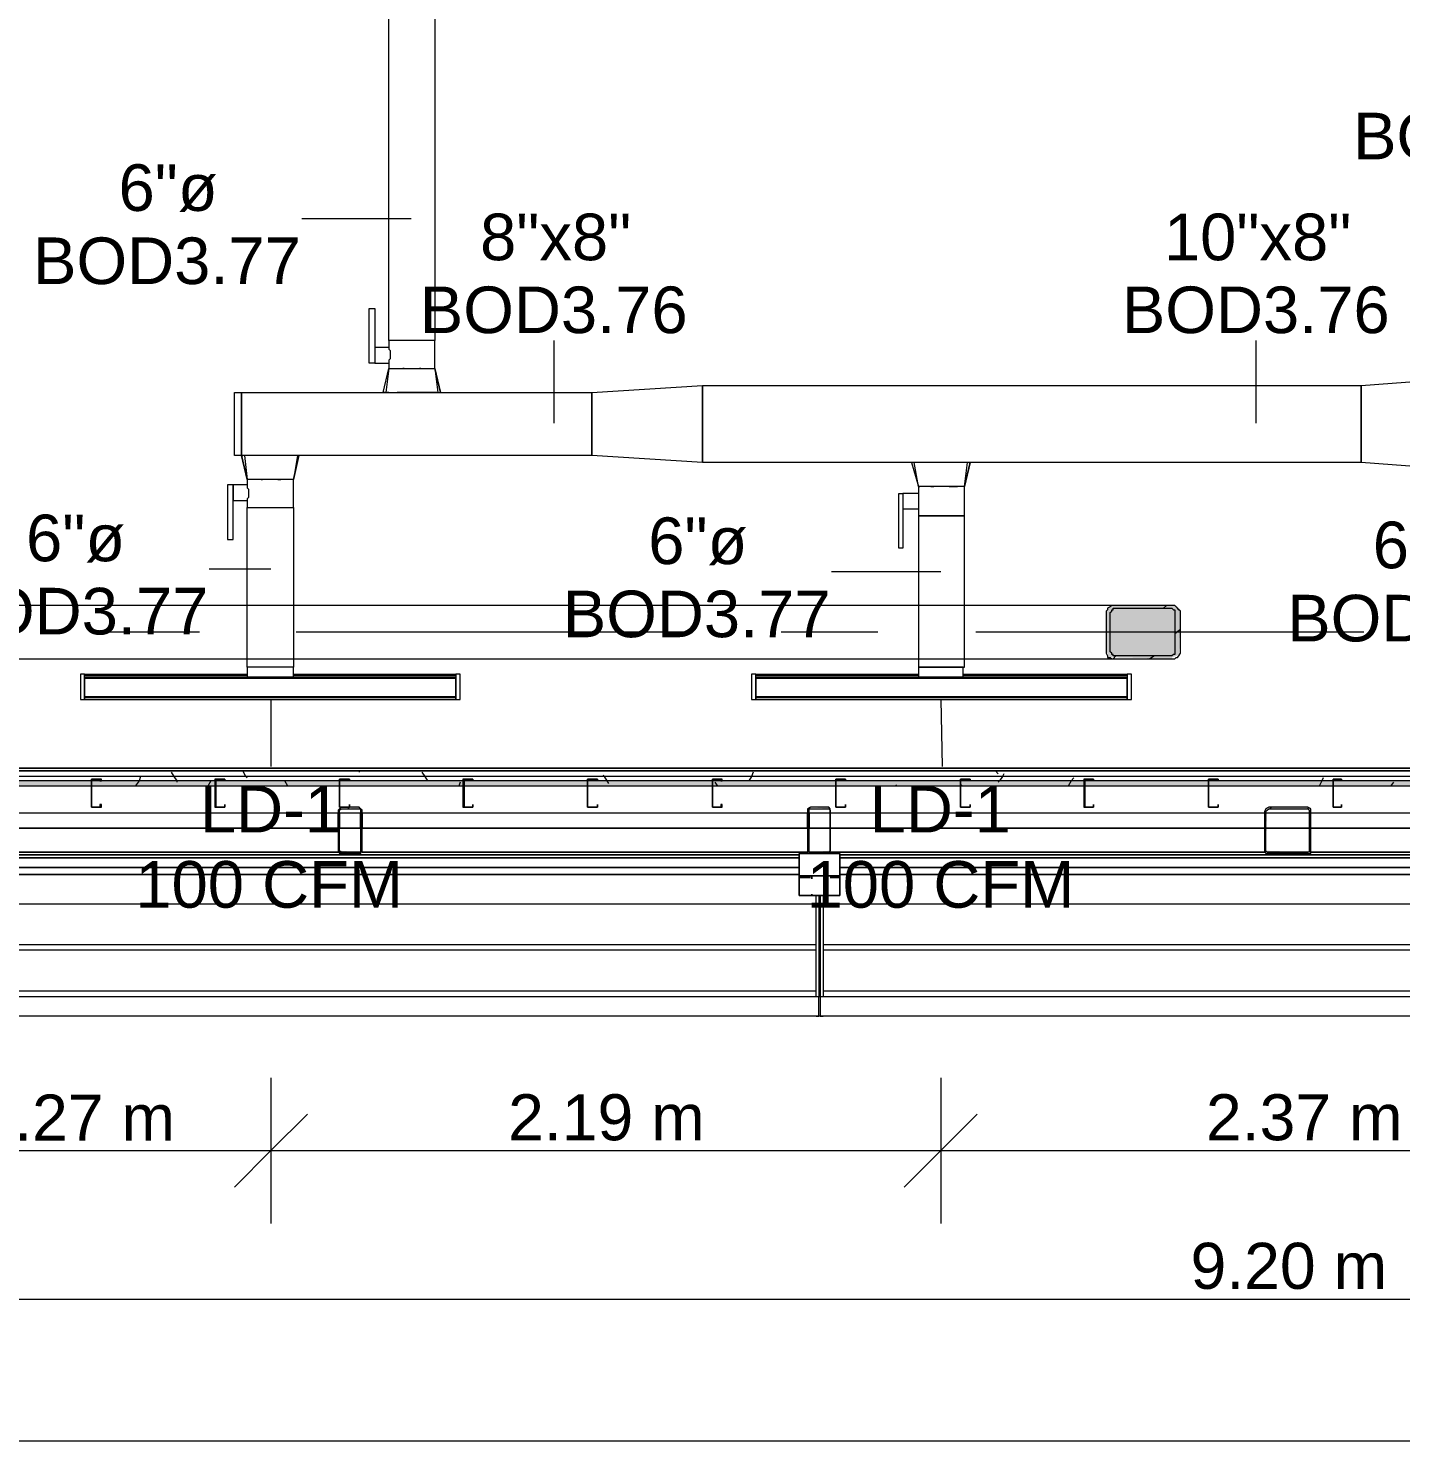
# Model space of a CAD drawing. Header units: metres. Extents: x 98 to 337, y -7 to 53.
# Drawn here: x 126.806 to 131.294, y 9.411 to 14.029 of the extents above; entities that cross this region are included whole.
import ezdxf

# ---------------------------------------------------------------- set-up
doc = ezdxf.new("R2010")
doc.units = ezdxf.units.M
doc.layers.add('HVAC - Ductos', color=5, linetype='Continuous', lineweight=0)
doc.layers.add('PDF_Text', color=7, linetype='Continuous', lineweight=0)
doc.layers.add('PDF_Geometry', color=7, linetype='Continuous', lineweight=0, true_color=0xaaaaaa)
doc.layers.add('PDF_Solid Fills', color=7, linetype='Continuous', lineweight=0, true_color=0xffffff)
doc.styles.add('PDF Helvetica', font='')
doc.styles.get('PDF Helvetica').set_extended_font_data('Helvetica')

msp = doc.modelspace()

# ---------------------------------------------------------------- hatches: boundary and pattern name
at = {"layer": 'PDF_Solid Fills', "lineweight": 0, "transparency": 33554559}
for points in [[(130.3308, 11.9858), (130.3354, 11.9858), (130.3354, 11.9721), (130.3491, 11.9721), (130.5461, 11.9675), (130.5461, 11.9721), (130.5599, 11.9766), (130.569, 11.9812), (130.5736, 12.1262), (130.5736, 12.1279), (130.5599, 12.1416), (130.3445, 12.1416), (130.34, 12.137), (130.3354, 12.1324), (130.3308, 12.1233)], [(130.8531, 11.3398), (130.8531, 11.3306), (130.9997, 11.3306), (130.9997, 11.4818), (130.8531, 11.4818), (130.8485, 11.4727), (130.8485, 11.3398), (130.8531, 11.3444), (130.8577, 11.4772), (130.9951, 11.4772), (130.9951, 11.3352), (130.8577, 11.3398)]]:
    msp.add_hatch(color=256, dxfattribs=at).paths.add_polyline_path(points)
h = msp.add_hatch(color=256, dxfattribs=at)
h.paths.add_polyline_path([(107.9354, 11.5506), (107.9354, 11.5689), (105.9562, 11.5689), (105.9562, 11.5506)])
h.paths.add_polyline_path([(154.6138, 11.5689), (154.6138, 11.5506), (155.4202, 11.5506), (155.4202, 11.5689)])
h.paths.add_polyline_path([(155.4248, 11.5689), (155.4248, 11.5506), (157.4499, 11.5506), (157.4499, 11.5689)])
h.paths.add_polyline_path([(157.4544, 11.5689), (157.4544, 11.5506), (158.9939, 11.5506), (158.9939, 11.5689)])
h.paths.add_polyline_path([(152.5841, 11.5689), (152.5841, 11.5506), (154.6092, 11.5506), (154.6092, 11.5689)])
h.paths.add_polyline_path([(150.5544, 11.5689), (150.5544, 11.5506), (152.5795, 11.5506), (152.5795, 11.5689)])
h.paths.add_polyline_path([(149.7434, 11.5689), (149.7434, 11.5506), (150.5498, 11.5506), (150.5498, 11.5689)])
h.paths.add_polyline_path([(147.7137, 11.5689), (147.7137, 11.5506), (149.7388, 11.5506), (149.7388, 11.5689)])
h.paths.add_polyline_path([(144.8731, 11.5689), (144.8731, 11.5506), (147.7092, 11.5506), (147.7092, 11.5689)])
h.paths.add_polyline_path([(142.8434, 11.5689), (142.8434, 11.5506), (144.8685, 11.5506), (144.8685, 11.5689)])
h.paths.add_polyline_path([(140.0027, 11.5689), (140.0027, 11.5506), (142.8388, 11.5506), (142.8388, 11.5689)])
h.paths.add_polyline_path([(137.973, 11.5689), (137.973, 11.5506), (139.9981, 11.5506), (139.9981, 11.5689)])
h.paths.add_polyline_path([(137.1621, 11.5689), (137.1621, 11.5506), (137.9685, 11.5506), (137.9685, 11.5689)])
h.paths.add_polyline_path([(135.1324, 11.5689), (135.1324, 11.5506), (137.1575, 11.5506), (137.1575, 11.5689)])
h.paths.add_polyline_path([(133.1027, 11.5689), (133.1027, 11.5506), (135.1278, 11.5506), (135.1278, 11.5689)])
h.paths.add_polyline_path([(132.2917, 11.5689), (132.2917, 11.5506), (133.0981, 11.5506), (133.0981, 11.5689)])
h.paths.add_polyline_path([(130.2621, 11.5689), (130.2621, 11.5506), (132.2872, 11.5506), (132.2872, 11.5689)])
h.paths.add_polyline_path([(128.2324, 11.5689), (128.2324, 11.5506), (130.2575, 11.5506), (130.2575, 11.5689)])
h.paths.add_polyline_path([(127.4214, 11.5689), (127.4214, 11.5506), (128.2278, 11.5506), (128.2278, 11.5689)])
h.paths.add_polyline_path([(125.3917, 11.5689), (125.3917, 11.5506), (127.4168, 11.5506), (127.4168, 11.5689)])
h.paths.add_polyline_path([(122.5511, 11.5689), (122.5511, 11.5506), (125.3871, 11.5506), (125.3871, 11.5689)])
h.paths.add_polyline_path([(120.5214, 11.5689), (120.5214, 11.5506), (122.5465, 11.5506), (122.5465, 11.5689)])
h.paths.add_polyline_path([(117.6807, 11.5689), (117.6807, 11.5506), (120.5168, 11.5506), (120.5168, 11.5689)])
h.paths.add_polyline_path([(115.651, 11.5689), (115.651, 11.5506), (117.6761, 11.5506), (117.6761, 11.5689)])
h.paths.add_polyline_path([(114.8401, 11.5689), (114.8401, 11.5506), (115.6464, 11.5506), (115.6464, 11.5689)])
h.paths.add_polyline_path([(112.8104, 11.5689), (112.8104, 11.5506), (114.8355, 11.5506), (114.8355, 11.5689)])
h.paths.add_polyline_path([(110.7807, 11.5689), (110.7807, 11.5506), (112.8058, 11.5506), (112.8058, 11.5689)])
h.paths.add_polyline_path([(109.9698, 11.5689), (109.9698, 11.5506), (110.7761, 11.5506), (110.7761, 11.5689)])
h.paths.add_polyline_path([(107.94, 11.5689), (107.94, 11.5506), (109.9652, 11.5506), (109.9652, 11.5689)])
h = msp.add_hatch(color=256, dxfattribs=at)
h.paths.add_polyline_path([(127.8888, 11.4772), (127.8888, 11.4818), (127.8246, 11.4818)])
h.paths.add_polyline_path([(127.8246, 11.4727), (127.82, 11.4727), (127.82, 11.3398)])
h.paths.add_polyline_path([(127.8246, 11.3306), (127.8933, 11.3352), (127.8292, 11.3398), (127.8246, 11.3398)])
h.paths.add_polyline_path([(127.8933, 11.3352), (127.8979, 11.4727), (127.8933, 11.4727)])
h = msp.add_hatch(color=256, dxfattribs=at)
h.paths.add_polyline_path([(129.3595, 11.4727), (129.3549, 11.4727), (129.3549, 11.3306), (129.4282, 11.3306), (129.4282, 11.3398), (129.4236, 11.3398), (129.3595, 11.3352)])
h.paths.add_polyline_path([(129.3595, 11.4772), (129.3595, 11.4818), (129.3549, 11.4818)])
h.paths.add_polyline_path([(129.3641, 11.4818), (129.4282, 11.4772), (129.4282, 11.4818)])

# ---------------------------------------------------------------- linework, layer by layer
at = {"layer": 'HVAC - Ductos', "lineweight": 0}
for points in [[(128.1361, 14.2996), (128.1361, 13.0076), (128.1316, 13.0076), (128.127, 13.0076), (128.1133, 13.0076), (128.0995, 13.0076), (128.0812, 13.0076), (128.0583, 13.0076), (128.0399, 13.0076), (128.0216, 13.0076), (128.0078, 13.0076), (127.9941, 13.0076), (127.985, 13.0076), (127.985, 14.2996)], [(127.985, 12.838), (127.9758, 12.838), (127.9712, 12.838), (127.9666, 12.838), (127.985, 12.916), (127.9896, 12.916), (127.9941, 12.916), (128.0078, 12.916), (128.0216, 12.916), (128.0399, 12.916), (128.0583, 12.916), (128.0812, 12.916), (128.0995, 12.916), (128.1133, 12.916), (128.127, 12.916), (128.1316, 12.916), (128.1361, 12.916), (128.1361, 13.0076), (128.1316, 13.0076), (128.127, 13.0076), (128.1133, 13.0076), (128.0995, 13.0076), (128.0812, 13.0076), (128.0583, 13.0076), (128.0399, 13.0076), (128.0216, 13.0076), (128.0078, 13.0076), (127.9941, 13.0076), (127.985, 13.0076), (127.985, 12.9846), (127.9392, 12.9846), (127.9392, 12.98), (127.9392, 12.9755), (127.9392, 12.9663), (127.9392, 12.9617), (127.9392, 12.9526), (127.9392, 12.948), (127.9392, 12.9434), (127.9392, 12.9388)], [(127.985, 12.9846), (127.985, 12.98), (127.9896, 12.9755), (127.9896, 12.9663), (127.9896, 12.9571), (127.9896, 12.948), (127.985, 12.9434), (127.985, 12.9388), (127.985, 12.9342)], [(127.9392, 12.9342), (127.985, 12.9342), (127.985, 12.916), (127.9758, 12.838)], [(127.9666, 12.838), (127.985, 12.916)], [(128.127, 12.916), (128.1316, 12.916), (128.1361, 12.916), (128.1453, 12.838), (128.1316, 12.838), (128.1133, 12.838), (128.1087, 12.838), (128.1041, 12.838), (128.0949, 12.838), (128.0812, 12.838), (128.0766, 12.838), (128.072, 12.838), (128.0491, 12.838), (128.0445, 12.838), (128.0399, 12.838), (128.0262, 12.838), (128.017, 12.838), (128.0124, 12.838)], [(128.0262, 12.916), (128.0308, 12.916), (128.0354, 12.916), (128.0308, 12.916)], [(128.0583, 12.916), (128.0629, 12.916)], [(128.0903, 12.916), (128.0858, 12.916), (128.0903, 12.916), (128.0949, 12.916)], [(128.0995, 12.916), (128.1133, 12.916)], [(128.1545, 12.838), (128.1361, 12.916), (128.1545, 12.838)], [(127.9896, 12.838), (128.0078, 12.838)], [(128.1499, 12.838), (128.1545, 12.838)], [(127.6871, 12.6319), (127.6734, 12.554), (127.6643, 12.554), (127.6505, 12.554), (127.6367, 12.554), (127.6184, 12.554), (127.6001, 12.554), (127.5772, 12.554), (127.5589, 12.554), (127.5451, 12.554), (127.5314, 12.554), (127.5268, 12.554), (127.5222, 12.554), (127.5222, 12.5356), (127.4764, 12.5356), (127.458, 12.5356), (127.458, 12.357), (127.4764, 12.357), (127.4764, 12.5356), (127.4764, 12.531), (127.4764, 12.5264), (127.4764, 12.5219), (127.4764, 12.5173), (127.4764, 12.5082), (127.4764, 12.5036), (127.4764, 12.4944), (127.4764, 12.4898), (127.4764, 12.4852), (127.5222, 12.4852), (127.5222, 12.4624), (127.5268, 12.4624), (127.5314, 12.4624), (127.5451, 12.4624), (127.5589, 12.4624), (127.5772, 12.4624), (127.6001, 12.4624), (127.6184, 12.4624), (127.6367, 12.4624), (127.6505, 12.4624), (127.6643, 12.4624), (127.6734, 12.4624), (127.6734, 11.94), (127.6689, 11.94), (127.6643, 11.94), (127.6505, 11.94), (127.6367, 11.94), (127.6184, 11.94), (127.6001, 11.94), (127.5772, 11.94), (127.5635, 11.94), (127.5451, 11.94), (127.536, 11.94), (127.5268, 11.94), (127.5222, 11.94), (127.5222, 11.908), (127.5268, 11.908), (127.536, 11.908), (127.5451, 11.908), (127.5635, 11.908), (127.5772, 11.908), (127.6001, 11.908), (127.6184, 11.908), (127.6367, 11.908), (127.6505, 11.908), (127.6643, 11.908), (127.6689, 11.908), (127.6734, 11.908), (127.6734, 11.94), (127.6643, 11.94), (127.6505, 11.94), (127.6367, 11.94), (127.6184, 11.94), (127.6001, 11.94), (127.5772, 11.94), (127.5589, 11.94), (127.5451, 11.94), (127.5314, 11.94), (127.5268, 11.94), (127.5222, 11.94), (127.5222, 12.4624), (127.5268, 12.4624), (127.5314, 12.4624), (127.5451, 12.4624), (127.5589, 12.4624), (127.5772, 12.4624), (127.6001, 12.4624), (127.6184, 12.4624), (127.6367, 12.4624), (127.6505, 12.4624), (127.6643, 12.4624), (127.6734, 12.4624), (127.6734, 12.554)], [(127.5039, 12.6411), (127.5039, 12.6319)], [(127.5222, 12.6319), (127.5131, 12.6319), (127.5222, 12.554), (127.5039, 12.6319), (127.5085, 12.6319), (127.5039, 12.6319), (127.5222, 12.554)], [(127.5818, 12.6319), (127.5772, 12.6319), (127.5635, 12.6319), (127.5543, 12.6319), (127.5497, 12.6319), (127.5451, 12.6319), (127.5268, 12.6319)], [(127.6689, 12.6319), (127.6551, 12.6319), (127.6459, 12.6319), (127.6413, 12.6319), (127.6322, 12.6319), (127.6184, 12.6319), (127.6139, 12.6319), (127.6093, 12.6319), (127.5863, 12.6319)], [(127.6917, 12.6319), (127.6871, 12.6319), (127.6826, 12.6319), (127.6734, 12.6319)], [(127.6917, 12.6319), (127.6734, 12.554), (127.6917, 12.6319)], [(129.7168, 12.6089), (129.7077, 12.6089), (129.7031, 12.6089), (129.6985, 12.6089), (129.6939, 12.6089), (129.7168, 12.531), (129.7031, 12.6089)], [(129.6985, 12.6089), (129.6939, 12.6089), (129.7168, 12.531)], [(129.7398, 12.6089), (129.7352, 12.6089), (129.7214, 12.6089)], [(129.8039, 12.6089), (129.781, 12.6089), (129.7764, 12.6089), (129.7718, 12.6089), (129.7581, 12.6089), (129.7489, 12.6089), (129.7443, 12.6089)], [(129.8818, 12.6089), (129.8863, 12.6089), (129.8818, 12.6089), (129.8772, 12.6089), (129.8635, 12.6089), (129.8451, 12.6089), (129.8405, 12.6089), (129.836, 12.6089), (129.8268, 12.6089), (129.8131, 12.6089), (129.8085, 12.6089)], [(129.8863, 12.6089), (129.8681, 12.531), (129.8863, 12.6089)], [(129.8681, 12.531), (129.8772, 12.6089)], [(127.5222, 12.5356), (127.5222, 12.531), (127.5222, 12.5264), (127.5268, 12.5219), (127.5268, 12.5127), (127.5268, 12.5036), (127.5268, 12.4944), (127.5222, 12.4898), (127.5222, 12.4852)], [(129.7168, 12.5082), (129.7168, 12.5036), (129.7168, 12.4944), (129.7168, 12.4898), (129.7168, 12.4806), (129.7168, 12.4715), (129.7168, 12.4624), (129.7168, 12.4578)], [(126.9907, 11.885), (126.9907, 11.8942), (126.9907, 11.9125), (126.9907, 11.9171), (127.5222, 11.9171)], [(127.6734, 11.9171), (128.2049, 11.9171), (128.2049, 11.9125), (128.2049, 11.8942), (128.2049, 11.885)], [(129.1854, 11.885), (129.1854, 11.8942), (129.1854, 11.9125), (129.1854, 11.9171), (129.7168, 11.9171)], [(129.8635, 11.94), (129.8681, 11.94)], [(129.8635, 11.9171), (130.3995, 11.9171), (130.3995, 11.9125), (130.3995, 11.8942), (130.3995, 11.885)], [(127.5222, 11.9125), (126.9907, 11.9125)], [(126.9907, 11.8896), (126.9907, 11.8942), (126.9907, 11.8988)], [(128.2049, 11.9125), (127.6734, 11.9125)], [(128.2049, 11.8988), (128.2049, 11.8942), (128.2049, 11.8896)], [(129.7168, 11.9125), (129.1854, 11.9125)], [(129.1854, 11.8896), (129.1854, 11.8942), (129.1854, 11.8988)], [(130.3995, 11.9125), (129.8635, 11.9125)], [(130.3995, 11.8988), (130.3995, 11.8942), (130.3995, 11.8896)], [(128.2049, 11.8621), (128.2049, 11.8575), (128.2049, 11.853), (128.2049, 11.8346), (128.2049, 11.8392), (126.9907, 11.8392), (126.9907, 11.8346), (126.9907, 11.853), (126.9907, 11.8575), (126.9907, 11.8621)], [(126.9907, 11.8484), (126.9907, 11.853), (126.9907, 11.8575)], [(126.9907, 11.8346), (128.2049, 11.8346)], [(128.2049, 11.8575), (128.2049, 11.853), (128.2049, 11.8484)], [(130.3995, 11.8621), (130.3995, 11.8575), (130.3995, 11.853), (130.3995, 11.8346), (130.3995, 11.8392), (129.1854, 11.8392), (129.1854, 11.8346), (129.1854, 11.853), (129.1854, 11.8575), (129.1854, 11.8621)], [(129.1854, 11.8484), (129.1854, 11.853), (129.1854, 11.8575)], [(129.1854, 11.8346), (130.3995, 11.8346)], [(130.3995, 11.8575), (130.3995, 11.853), (130.3995, 11.8484)]]:
    msp.add_lwpolyline(points, dxfattribs=at)
for points in [[(127.9208, 13.1129), (127.9392, 13.1129), (127.9392, 12.9342), (127.9208, 12.9342)], [(131.1647, 12.8609), (131.5266, 12.8884), (131.5266, 12.5814), (131.1647, 12.6089)], [(127.481, 12.6319), (127.481, 12.838), (127.5039, 12.838), (127.5039, 12.6319)], [(128.6493, 12.6319), (127.5039, 12.6319), (127.5039, 12.838), (128.6493, 12.838)], [(128.6493, 12.838), (129.0112, 12.8609), (129.0112, 12.6089), (128.6493, 12.6319)], [(131.1647, 12.6089), (129.0112, 12.6089), (129.0112, 12.8609), (131.1647, 12.8609)], [(127.568, 12.554), (127.5726, 12.554)], [(127.623, 12.554), (127.6276, 12.554), (127.6322, 12.554), (127.6276, 12.554)], [(129.8681, 12.531), (129.8635, 12.531), (129.8589, 12.531), (129.8451, 12.531), (129.8314, 12.531), (129.8085, 12.531), (129.7901, 12.531), (129.7718, 12.531), (129.7535, 12.531), (129.7352, 12.531), (129.726, 12.531), (129.7214, 12.531), (129.7168, 12.531), (129.7214, 12.531), (129.7168, 12.531), (129.7168, 12.5082), (129.6664, 12.5082), (129.6664, 12.5036), (129.6664, 12.4944), (129.6664, 12.4898), (129.6664, 12.4852), (129.6664, 12.476), (129.6664, 12.4715), (129.6664, 12.4669), (129.6664, 12.4624), (129.6664, 12.4578), (129.7168, 12.4578), (129.7168, 12.4348), (129.726, 12.4348), (129.7352, 12.4348), (129.7535, 12.4348), (129.7718, 12.4348), (129.7901, 12.4348), (129.8085, 12.4348), (129.8314, 12.4348), (129.8451, 12.4348), (129.8589, 12.4348), (129.8635, 12.4348), (129.8681, 12.4348)], [(129.7581, 12.531), (129.7627, 12.531), (129.7672, 12.531), (129.7627, 12.531)], [(129.8176, 12.531), (129.8222, 12.531), (129.8451, 12.531), (129.8222, 12.531)], [(129.6527, 12.5082), (129.6664, 12.5082), (129.6664, 12.3295), (129.6527, 12.3295)], [(129.7901, 11.908), (129.8085, 11.908), (129.8268, 11.908), (129.8451, 11.908), (129.8543, 11.908), (129.8635, 11.908), (129.8635, 11.94), (129.8543, 11.94), (129.8451, 11.94), (129.8268, 11.94), (129.8085, 11.94), (129.7901, 11.94), (129.7718, 11.94), (129.7535, 11.94), (129.7398, 11.94), (129.726, 11.94), (129.7168, 11.94), (129.726, 11.94), (129.7352, 11.94), (129.7535, 11.94), (129.7718, 11.94), (129.7901, 11.94), (129.8085, 11.94), (129.8314, 11.94), (129.8451, 11.94), (129.8589, 11.94), (129.8635, 11.94), (129.8681, 11.94), (129.8681, 12.4348), (129.8635, 12.4348), (129.8589, 12.4348), (129.8451, 12.4348), (129.8314, 12.4348), (129.8085, 12.4348), (129.7901, 12.4348), (129.7718, 12.4348), (129.7535, 12.4348), (129.7352, 12.4348), (129.726, 12.4348), (129.7168, 12.4348), (129.7168, 11.94), (129.7168, 11.908), (129.726, 11.908), (129.7398, 11.908), (129.7535, 11.908), (129.7718, 11.908)], [(126.977, 11.8346), (126.9907, 11.8346), (126.9907, 11.9171), (126.977, 11.9171)], [(128.2187, 11.8346), (128.2187, 11.9171), (128.2049, 11.9171), (128.2049, 11.8346)], [(129.1716, 11.8346), (129.1854, 11.8346), (129.1854, 11.9171), (129.1716, 11.9171)], [(130.4133, 11.8346), (130.4133, 11.9171), (130.3995, 11.9171), (130.3995, 11.8346)], [(128.2049, 11.8438), (128.2049, 11.9034), (126.9907, 11.9034), (126.9907, 11.908), (128.2049, 11.908), (128.2049, 11.9034), (126.9907, 11.9034), (126.9907, 11.8438)], [(130.3995, 11.8438), (130.3995, 11.9034), (129.1854, 11.9034), (129.1854, 11.908), (130.3995, 11.908), (130.3995, 11.9034), (129.1854, 11.9034), (129.1854, 11.8438)]]:
    msp.add_lwpolyline(points, close=True, dxfattribs=at)
at = {"layer": 'PDF_Geometry', "lineweight": 0}
for points in [[(145.6291, 35.5724), (158.9481, 35.5724), (158.9481, 25.4148), (157.3124, 25.4148), (157.3124, 25.401), (158.9481, 25.401), (158.9481, 23.912), (157.9447, 23.912), (157.9447, 23.8937), (158.9481, 23.8937), (158.9481, 11.6009), (105.9562, 11.6009)], [(158.9618, 23.8937), (158.9618, 11.6009), (158.9618, 11.5826), (105.9562, 11.5826)], [(130.3629, 12.1416), (126.6517, 12.1416)], [(130.5187, 12.1324), (130.5278, 12.1416)], [(127.3664, 12.0546), (127.0457, 12.0546)], [(128.9517, 12.0546), (127.6826, 12.0546)], [(129.584, 12.0546), (129.2678, 12.0546)], [(131.1738, 12.0546), (129.9047, 12.0546)], [(130.5553, 12.05), (130.5736, 12.0637)], [(126.6517, 11.9675), (130.3629, 11.9675)], [(130.3537, 11.9675), (130.3629, 11.9766)], [(130.4728, 11.9675), (130.4865, 11.9766)], [(126.4272, 11.6009), (135.421, 11.6009)], [(135.421, 11.6009), (126.4272, 11.6009)], [(126.4272, 11.6009), (135.421, 11.6009)], [(126.4272, 11.6009), (135.421, 11.6009)], [(126.4272, 11.6009), (135.421, 11.6009)], [(135.421, 11.6009), (126.4272, 11.6009)], [(126.4272, 11.6009), (135.421, 11.6009)], [(135.421, 11.6009), (126.4272, 11.6009)], [(127.4168, 11.5689), (127.0137, 11.5689), (126.6059, 11.5689), (126.2027, 11.5689), (125.7949, 11.5689), (125.3917, 11.5689)], [(127.4168, 11.5506), (127.0137, 11.5506), (126.6059, 11.5506), (126.2027, 11.5506), (125.7949, 11.5506), (125.3917, 11.5506)], [(128.2278, 11.5689), (127.8246, 11.5689), (127.4214, 11.5689)], [(130.2575, 11.5506), (129.8543, 11.5506), (129.4465, 11.5506), (129.0434, 11.5506), (128.6356, 11.5506), (128.2324, 11.5506), (127.8246, 11.5506), (127.4214, 11.5506)], [(130.2575, 11.5689), (129.8543, 11.5689), (129.4465, 11.5689), (129.0434, 11.5689), (128.6356, 11.5689), (128.2324, 11.5689)], [(132.2872, 11.5689), (131.884, 11.5689), (131.4762, 11.5689), (131.073, 11.5689), (130.6652, 11.5689), (130.2621, 11.5689)], [(132.2872, 11.5506), (131.884, 11.5506), (131.4762, 11.5506), (131.073, 11.5506), (130.6652, 11.5506), (130.2621, 11.5506)], [(105.9562, 11.4635), (159.0855, 11.4635), (159.0855, 11.4818)], [(127.8292, 11.4818), (127.8246, 11.4772), (127.82, 11.4727), (127.82, 11.3398), (127.8246, 11.3306), (127.8292, 11.3306), (127.8888, 11.3306), (127.8933, 11.3306), (127.8979, 11.3398), (127.8979, 11.4727), (127.8933, 11.4772), (127.8888, 11.4818), (127.8567, 11.4818)], [(127.82, 11.4131), (127.82, 11.4635)], [(127.8246, 11.4635), (127.8246, 11.4131)], [(127.8521, 11.4772), (127.8567, 11.4818)], [(127.8933, 11.4131), (127.8933, 11.4635)], [(127.8979, 11.4635), (127.8979, 11.4131)], [(129.3549, 11.4727), (129.3595, 11.4727)], [(129.3549, 11.4131), (129.3549, 11.4635)], [(129.3595, 11.4772), (129.3641, 11.4818)], [(129.3595, 11.4635), (129.3595, 11.4131)], [(129.4282, 11.4635), (129.4282, 11.4131), (129.4282, 11.4635)], [(130.8485, 11.4589), (130.8531, 11.4635)], [(130.8485, 11.4635), (130.8485, 11.4131)], [(130.8668, 11.4772), (130.8714, 11.4818)], [(130.9905, 11.4772), (130.9951, 11.4818)], [(130.9997, 11.4131), (130.9997, 11.4635)], [(127.82, 11.4452), (127.8246, 11.4498)], [(129.4282, 11.4223), (129.4282, 11.4268)], [(127.8933, 11.3948), (127.8979, 11.3994)], [(127.8292, 11.3306), (127.8292, 11.3352)], [(129.3549, 11.349), (129.3595, 11.3536)], [(129.3961, 11.1932), (129.4099, 11.1932), (129.3961, 11.1932), (129.3915, 11.1932), (129.3823, 11.1932), (129.3687, 11.1932), (129.3687, 11.1978), (129.3687, 11.1932), (129.3641, 11.1932), (129.3595, 11.1932), (129.3641, 11.1932), (129.3687, 11.1932), (129.419, 11.1932), (129.4282, 11.1932), (129.419, 11.1932), (129.4603, 11.1932), (129.4603, 11.1978), (129.4603, 11.2482), (129.4603, 11.2528), (129.4603, 11.2574), (129.4603, 11.3306), (129.4282, 11.3306), (129.4603, 11.3306), (129.4603, 11.2574), (129.4603, 11.2528), (129.4603, 11.2482), (129.4603, 11.1978), (129.4603, 11.1932), (129.419, 11.1932), (129.4282, 11.1932), (129.419, 11.1932), (129.3687, 11.1932), (129.3641, 11.1932), (129.3595, 11.1932), (129.3641, 11.1932), (129.3687, 11.1932), (129.3823, 11.1932)], [(130.8485, 11.3398), (130.8531, 11.3398)], [(127.82, 11.262), (127.8979, 11.262)], [(129.3687, 11.2482), (129.3687, 11.2528), (129.3687, 11.2574)], [(129.3687, 11.2482), (129.3687, 11.2528), (129.3687, 11.2574)], [(129.3687, 11.2574), (129.3687, 11.2528), (129.3687, 11.2482)], [(129.3687, 11.2574), (129.3687, 11.2528), (129.3687, 11.2482)], [(129.419, 11.2482), (129.419, 11.2528), (129.419, 11.2574)], [(129.419, 11.2482), (129.419, 11.2528), (129.419, 11.2574)], [(129.419, 11.2482), (129.419, 11.2528), (129.419, 11.2574)], [(129.419, 11.2482), (129.419, 11.2528), (129.419, 11.2574)], [(130.8852, 11.262), (130.9631, 11.262)], [(107.94, 11.1932), (107.9354, 11.1932), (107.94, 11.1932), (107.94, 10.8633), (107.9354, 10.8633), (111.0052, 10.8633), (111.0006, 10.8633), (114.0704, 10.8633), (114.0658, 10.8633), (117.1355, 10.8633), (117.1309, 10.8633), (120.2006, 10.8633), (120.196, 10.8633), (123.2658, 10.8633), (123.2612, 10.8633), (126.331, 10.8633), (126.3264, 10.8633), (129.3961, 10.8633), (129.3915, 10.8633), (132.4613, 10.8633)], [(126.3401, 10.8633), (129.3823, 10.8633), (129.3823, 11.1932), (129.3915, 11.1932), (129.3961, 11.1932), (129.3961, 10.8633), (129.3961, 10.845), (129.3961, 10.8312), (129.3961, 10.8175), (129.3961, 10.8084), (129.3961, 10.7992), (126.3264, 10.7992)], [(129.3778, 11.1932), (129.3687, 11.1932), (129.3778, 11.1932)], [(129.3778, 11.1932), (129.3687, 11.1932), (129.3778, 11.1932)], [(129.4053, 11.1932), (129.4053, 10.8633), (132.4476, 10.8633), (132.4476, 11.1932), (132.4567, 11.1932), (132.4613, 11.1932), (132.4613, 10.8633), (132.4613, 10.845), (132.4613, 10.8312), (132.4613, 10.8175), (132.4613, 10.8084), (132.4613, 10.7992), (129.3915, 10.7992), (129.3915, 10.8084), (129.3915, 10.8175), (129.3915, 10.8312), (129.3915, 10.845), (129.3915, 10.8633), (129.3961, 10.8633)], [(129.3915, 11.1932), (129.3915, 10.8633)], [(129.3823, 11.1657), (126.3401, 11.1657)], [(132.4476, 11.1657), (129.4053, 11.1657)], [(126.3401, 11.0328), (129.3823, 11.0328)], [(129.3823, 11.0145), (126.3401, 11.0145)], [(129.4053, 11.0328), (132.4476, 11.0328)], [(132.4476, 11.0145), (129.4053, 11.0145)], [(126.3401, 10.8816), (129.3823, 10.8816)], [(129.4053, 10.8816), (132.4476, 10.8816)], [(129.3823, 10.7992), (129.3915, 10.7992)], [(129.3961, 10.7992), (129.4053, 10.7992)]]:
    msp.add_lwpolyline(points, dxfattribs=at)
at = {"layer": 'PDF_Geometry', "color": 7, "lineweight": 0}
for points in [[(128.0583, 13.4061), (127.7009, 13.4061)], [(128.5256, 12.7373), (128.5256, 13.0076)], [(130.821, 12.7373), (130.821, 13.0076)], [(127.6001, 12.2607), (127.3985, 12.2607)], [(129.7901, 12.2515), (129.4328, 12.2515)], [(127.6001, 11.8346), (127.6001, 11.6147)], [(129.7901, 11.8346), (129.7947, 11.6147)], [(127.6001, 10.5976), (127.6001, 10.3593), (127.6001, 10.1211)], [(129.7901, 10.5976), (129.7901, 10.3593), (129.7901, 10.1211)], [(127.7192, 10.4785), (127.6001, 10.3593), (127.481, 10.2402)], [(129.9093, 10.4785), (129.7901, 10.3593), (129.671, 10.2402)], [(106.5289, 10.3593), (107.9354, 10.3593), (109.2642, 10.3593), (111.5642, 10.3593), (113.7267, 10.3593), (115.9672, 10.3593), (117.1309, 10.3593), (118.4917, 10.3593), (120.6909, 10.3593), (122.8352, 10.3593), (125.0344, 10.3593), (126.3264, 10.3593), (127.6001, 10.3593), (129.7901, 10.3593), (132.1635, 10.3593)], [(107.6972, 9.8737), (117.1309, 9.8737), (126.3264, 9.8737), (135.5219, 9.8737), (144.7219, 9.8737), (153.9174, 9.8737), (158.751, 9.8737)], [(107.6972, 9.4109), (158.751, 9.4109)]]:
    msp.add_lwpolyline(points, dxfattribs=at)
at = {"layer": 'PDF_Geometry', "lineweight": 0}
for points in [[(130.3629, 12.1416), (130.3537, 12.1416), (130.3491, 12.1416), (130.3445, 12.137), (130.3354, 12.1324), (130.3354, 12.1279), (130.3308, 12.1233), (130.3308, 12.1187), (130.3308, 11.9904), (130.3308, 11.9858), (130.3354, 11.9766), (130.3354, 11.9721), (130.3445, 11.9721), (130.3491, 11.9675), (130.3537, 11.9675), (130.3629, 11.9675), (130.5415, 11.9675), (130.5461, 11.9675), (130.5553, 11.9675), (130.5599, 11.9721), (130.5645, 11.9721), (130.569, 11.9766), (130.5736, 11.9858), (130.5736, 11.9904), (130.5736, 12.1187), (130.5736, 12.1233), (130.569, 12.1279), (130.5645, 12.1324), (130.5599, 12.137), (130.5553, 12.1416), (130.5461, 12.1416), (130.5415, 12.1416)], [(130.3445, 11.9904), (130.3445, 12.1187), (130.3491, 12.1233), (130.3491, 12.1279), (130.3537, 12.1279), (130.3537, 12.1324), (130.3583, 12.1324), (130.3629, 12.1324), (130.5415, 12.1324), (130.5461, 12.1324), (130.5507, 12.1279), (130.5553, 12.1279), (130.5553, 12.1233), (130.5553, 12.1187), (130.5553, 11.9904), (130.5553, 11.9858), (130.5553, 11.9812), (130.5507, 11.9812), (130.5461, 11.9766), (130.5415, 11.9766), (130.3629, 11.9766), (130.3583, 11.9766), (130.3537, 11.9766), (130.3537, 11.9812), (130.3491, 11.9812), (130.3491, 11.9858)], [(126.4272, 11.6101), (135.421, 11.6101)], [(126.4272, 11.6101), (135.421, 11.6101)], [(126.4272, 11.6009), (135.421, 11.6009)], [(127.0457, 11.5735), (127.0137, 11.5735), (127.0137, 11.4818), (127.0457, 11.4818), (127.0457, 11.491), (127.0411, 11.491), (127.0411, 11.4818), (127.0137, 11.4818), (127.0137, 11.5735), (127.0411, 11.5735), (127.0411, 11.5689), (127.0457, 11.5689)], [(127.4489, 11.5735), (127.4214, 11.5735), (127.4168, 11.5735), (127.4168, 11.4818), (127.4214, 11.4818), (127.4489, 11.4818), (127.4489, 11.491), (127.4489, 11.4818), (127.4214, 11.4818), (127.4214, 11.5735), (127.4489, 11.5735), (127.4489, 11.5689)], [(127.8567, 11.5735), (127.8246, 11.5735), (127.8246, 11.4818), (127.8567, 11.4818), (127.8567, 11.491), (127.8567, 11.4818), (127.8246, 11.4818), (127.8246, 11.5735), (127.8567, 11.5735), (127.8567, 11.5689)], [(128.2599, 11.5735), (128.2324, 11.5735), (128.2278, 11.5735), (128.2278, 11.4818), (128.2324, 11.4818), (128.2599, 11.4818), (128.2599, 11.491), (128.2599, 11.4818), (128.2324, 11.4818), (128.2324, 11.5735), (128.2599, 11.5735), (128.2599, 11.5689)], [(128.6676, 11.5735), (128.6401, 11.5735), (128.6356, 11.5735), (128.6356, 11.4818), (128.6401, 11.4818), (128.6676, 11.4818), (128.6676, 11.491), (128.6676, 11.4818), (128.6401, 11.4818), (128.6356, 11.4818), (128.6356, 11.5735), (128.6401, 11.5735), (128.6676, 11.5735), (128.6676, 11.5689)], [(129.0754, 11.5735), (129.0434, 11.5735), (129.0434, 11.4818), (129.0754, 11.4818), (129.0754, 11.491), (129.0708, 11.491), (129.0708, 11.4818), (129.0434, 11.4818), (129.0434, 11.5735), (129.0708, 11.5735), (129.0708, 11.5689), (129.0754, 11.5689)], [(129.4786, 11.5735), (129.4511, 11.5735), (129.4465, 11.5735), (129.4465, 11.4818), (129.4511, 11.4818), (129.4786, 11.4818), (129.4786, 11.491), (129.4786, 11.4818), (129.4511, 11.4818), (129.4465, 11.4818), (129.4465, 11.5735), (129.4511, 11.5735), (129.4786, 11.5735), (129.4786, 11.5689)], [(129.8863, 11.5735), (129.8543, 11.5735), (129.8543, 11.4818), (129.8863, 11.4818), (129.8863, 11.491), (129.8863, 11.4818), (129.8543, 11.4818), (129.8543, 11.5735), (129.8863, 11.5735), (129.8863, 11.5689)], [(130.2896, 11.5735), (130.2621, 11.5735), (130.2575, 11.5735), (130.2575, 11.4818), (130.2621, 11.4818), (130.2896, 11.4818), (130.2896, 11.491), (130.2896, 11.4818), (130.2621, 11.4818), (130.2621, 11.5735), (130.2896, 11.5735), (130.2896, 11.5689)], [(130.6974, 11.5735), (130.6652, 11.5735), (130.6652, 11.4818), (130.6974, 11.4818), (130.6974, 11.491), (130.6974, 11.4818), (130.6652, 11.4818), (130.6652, 11.5735), (130.6974, 11.5735), (130.6974, 11.5689)], [(131.1005, 11.5735), (131.073, 11.5735), (131.073, 11.4818), (131.1005, 11.4818), (131.1005, 11.491), (131.1005, 11.4818), (131.073, 11.4818), (131.073, 11.5735), (131.1005, 11.5735), (131.1005, 11.5689)], [(127.8292, 11.4772), (127.8888, 11.4772), (127.8933, 11.4772), (127.8933, 11.4727), (127.8933, 11.3398), (127.8933, 11.3352), (127.8888, 11.3352), (127.8292, 11.3352), (127.8246, 11.3398), (127.8246, 11.4727)], [(129.4282, 11.4727), (129.4282, 11.4772), (129.4236, 11.4818), (129.3641, 11.4818), (129.3549, 11.4772), (129.3549, 11.4727), (129.3549, 11.3398), (129.3549, 11.3306), (129.3641, 11.3306), (129.4236, 11.3306), (129.4282, 11.3306), (129.4282, 11.3398)], [(129.3641, 11.4772), (129.4236, 11.4772), (129.4282, 11.4727), (129.4282, 11.3398), (129.4236, 11.3352), (129.3641, 11.3352), (129.3595, 11.3352), (129.3595, 11.3398), (129.3595, 11.4727), (129.3595, 11.4772)], [(130.9905, 11.4818), (130.8623, 11.4818), (130.8531, 11.4772), (130.8485, 11.4681), (130.8485, 11.3398), (130.8531, 11.3306), (130.8623, 11.3306), (130.9905, 11.3306), (130.9997, 11.3306), (130.9997, 11.3398), (130.9997, 11.4681), (130.9997, 11.4772)], [(130.8531, 11.4681), (130.8577, 11.4727), (130.8623, 11.4772), (130.9905, 11.4772), (130.9951, 11.4727), (130.9951, 11.4681), (130.9951, 11.3398), (130.9951, 11.3352), (130.9905, 11.3352), (130.8623, 11.3352), (130.8577, 11.3352), (130.8531, 11.3398)], [(127.82, 11.4131), (126.4043, 11.4131)], [(127.8567, 11.4131), (127.8933, 11.4131), (127.8567, 11.4131), (127.8246, 11.4131)], [(127.8979, 11.4131), (129.3549, 11.4131)], [(129.3595, 11.4131), (129.3915, 11.4131)], [(129.3915, 11.4131), (129.4282, 11.4131), (130.8485, 11.4131), (129.4282, 11.4131)], [(130.9951, 11.4131), (130.9218, 11.4131), (130.8531, 11.4131), (130.9218, 11.4131)], [(132.42, 11.4131), (130.9997, 11.4131)], [(127.8567, 11.3352), (127.8246, 11.3352), (126.3997, 11.3352), (126.331, 11.3352), (126.3997, 11.3352), (127.8246, 11.3352)], [(127.8567, 11.326), (126.3951, 11.326)], [(127.8567, 11.3169), (126.3951, 11.3169)], [(127.8933, 11.3352), (127.8567, 11.3352)], [(129.3274, 11.326), (127.8567, 11.326)], [(129.3274, 11.3169), (127.8567, 11.3169)], [(129.3549, 11.3352), (127.8979, 11.3352)], [(129.3274, 11.3306), (129.3595, 11.3306), (129.3274, 11.3306), (129.3274, 11.2574), (129.3274, 11.2528), (129.3274, 11.2482), (129.3274, 11.1978), (129.3274, 11.1932), (129.3687, 11.1932), (129.3274, 11.1932), (129.3274, 11.1978), (129.3274, 11.2482), (129.3274, 11.2528), (129.3274, 11.2574)], [(129.3915, 11.3352), (129.3595, 11.3352)], [(130.8531, 11.3352), (129.4282, 11.3352), (129.3915, 11.3352), (129.4282, 11.3352)], [(130.9218, 11.326), (129.4603, 11.326)], [(130.9218, 11.3169), (129.4603, 11.3169)], [(130.9218, 11.3352), (130.8577, 11.3352)], [(130.9905, 11.3352), (130.9218, 11.3352)], [(132.3926, 11.326), (130.9218, 11.326)], [(132.3926, 11.3169), (130.9218, 11.3169)], [(132.42, 11.3352), (130.9997, 11.3352)], [(127.8567, 11.2848), (126.3951, 11.2848)], [(129.3274, 11.2848), (127.8567, 11.2848)], [(130.9218, 11.2848), (129.4603, 11.2848)], [(132.3926, 11.2848), (130.9218, 11.2848)], [(126.3951, 11.262), (127.8567, 11.262), (129.3274, 11.262), (127.8567, 11.262)], [(129.3274, 11.2574), (129.4603, 11.2574)], [(129.3641, 11.2528), (129.3274, 11.2528)], [(129.3687, 11.2574), (129.3687, 11.2528), (129.3687, 11.2482), (129.3687, 11.2528)], [(129.3687, 11.2482), (129.3687, 11.2528), (129.3687, 11.2574), (129.3687, 11.2528)], [(129.419, 11.2574), (129.419, 11.2528), (129.419, 11.2482), (129.419, 11.2528)], [(129.419, 11.2574), (129.419, 11.2528), (129.419, 11.2482), (129.419, 11.2528)], [(129.4603, 11.2528), (129.4282, 11.2528)], [(130.9218, 11.262), (132.3926, 11.262), (130.9218, 11.262), (129.4603, 11.262)], [(129.3687, 11.1932), (129.419, 11.1932), (129.4145, 11.1932), (129.419, 11.1932), (129.4053, 11.1932), (129.419, 11.1932), (129.4145, 11.1932), (129.419, 11.1932), (129.3687, 11.1932), (129.3687, 11.1978)], [(129.419, 11.1978), (129.419, 11.1932)], [(129.419, 11.1978), (129.419, 11.1932)], [(129.3915, 11.1657), (129.3961, 11.1657)], [(129.3961, 11.0328), (129.3915, 11.0328)], [(129.3915, 11.0145), (129.3961, 11.0145)], [(129.3961, 10.8816), (129.3915, 10.8816)]]:
    msp.add_lwpolyline(points, close=True, dxfattribs=at)
at = {"layer": 'PDF_Geometry', "color": 254, "lineweight": 0, "true_color": 0xeaeaea}
for points in [[(127.2931, 11.5643), (127.2931, 11.5689), (127.284, 11.5826), (127.2748, 11.5964)], [(127.5222, 11.5781), (127.5176, 11.5826), (127.5085, 11.6009)], [(127.8888, 11.6009), (127.8888, 11.5964)], [(128.1133, 11.5689), (128.1041, 11.5826), (128.0949, 11.5964)], [(129.1762, 11.5964), (129.1716, 11.5826), (129.1625, 11.5689)], [(129.978, 11.5918), (129.9689, 11.6009)], [(129.9963, 11.5918), (129.9917, 11.5826), (129.9826, 11.5689), (129.978, 11.5643)], [(127.174, 11.5826), (127.1694, 11.5689), (127.1557, 11.5506)], [(127.4031, 11.5689), (127.3939, 11.5506)], [(127.6551, 11.5506), (127.6459, 11.5689), (127.6413, 11.5689)], [(128.2187, 11.5643), (128.2141, 11.5506)], [(128.7043, 11.5597), (128.6997, 11.5689), (128.6905, 11.5826), (128.686, 11.5872)], [(129.0616, 11.5506), (129.0525, 11.5643)], [(129.6481, 11.5506), (129.6436, 11.5551)], [(129.8589, 11.5551), (129.8543, 11.5506)], [(130.2254, 11.5781), (130.2162, 11.5689), (130.2071, 11.5506)], [(131.0409, 11.5781), (131.0363, 11.5689), (131.0272, 11.5506)], [(131.27, 11.5643), (131.2609, 11.5506)]]:
    msp.add_lwpolyline(points, dxfattribs=at)
at = {"layer": 'PDF_Geometry', "color": 254, "lineweight": 0, "true_color": 0xd2d2d2}
for points in [[(127.4168, 11.546), (127.4214, 11.546)], [(129.0708, 11.5689), (129.0754, 11.5735)]]:
    msp.add_lwpolyline(points, dxfattribs=at)

# ---------------------------------------------------------------- texts
at = {"layer": 'PDF_Text', "lineweight": 0, "attachment_point": 4, "style": 'PDF Helvetica'}
for s, insert, char_height in [('BOD3.77', (131.1383, 13.6754), 0.15242), ('6"ø', (127.1017, 13.5058), 0.15242), ('8"x8"', (128.2838, 13.3455), 0.15242), ('10"x8"', (130.5198, 13.3455), 0.15242), ('BOD3.77', (126.8222, 13.2676), 0.15242), ('BOD3.76', (128.0868, 13.1072), 0.15242), ('BOD3.76', (130.3823, 13.1072), 0.15242), ('6"ø', (126.7993, 12.3604), 0.15242), ('6"ø', (128.8337, 12.3512), 0.15242), ('6"ø', (131.2025, 12.3375), 0.15242), ('BOD3.77', (126.5198, 12.1221), 0.15242), ('BOD3.77', (128.5542, 12.113), 0.15242), ('BOD3.77', (130.923, 12.0992), 0.15242), ('LD-1', (127.3675, 11.4761), 0.15242), ('LD-1', (129.5576, 11.4761), 0.15242), ('100 CFM', (127.1567, 11.2287), 0.15242), ('100 CFM', (129.3514, 11.2287), 0.15242), ('1.27 m', (126.6436, 10.4674), 0.15053), ('2.19 m', (128.3755, 10.4674), 0.15053), ('2.37 m', (130.6572, 10.4674), 0.15053), ('9.20 m', (130.6068, 9.9817), 0.15053)]:
    msp.add_mtext(s, dxfattribs=dict(at, insert=insert, char_height=char_height))

doc.saveas('drawing.dxf')
